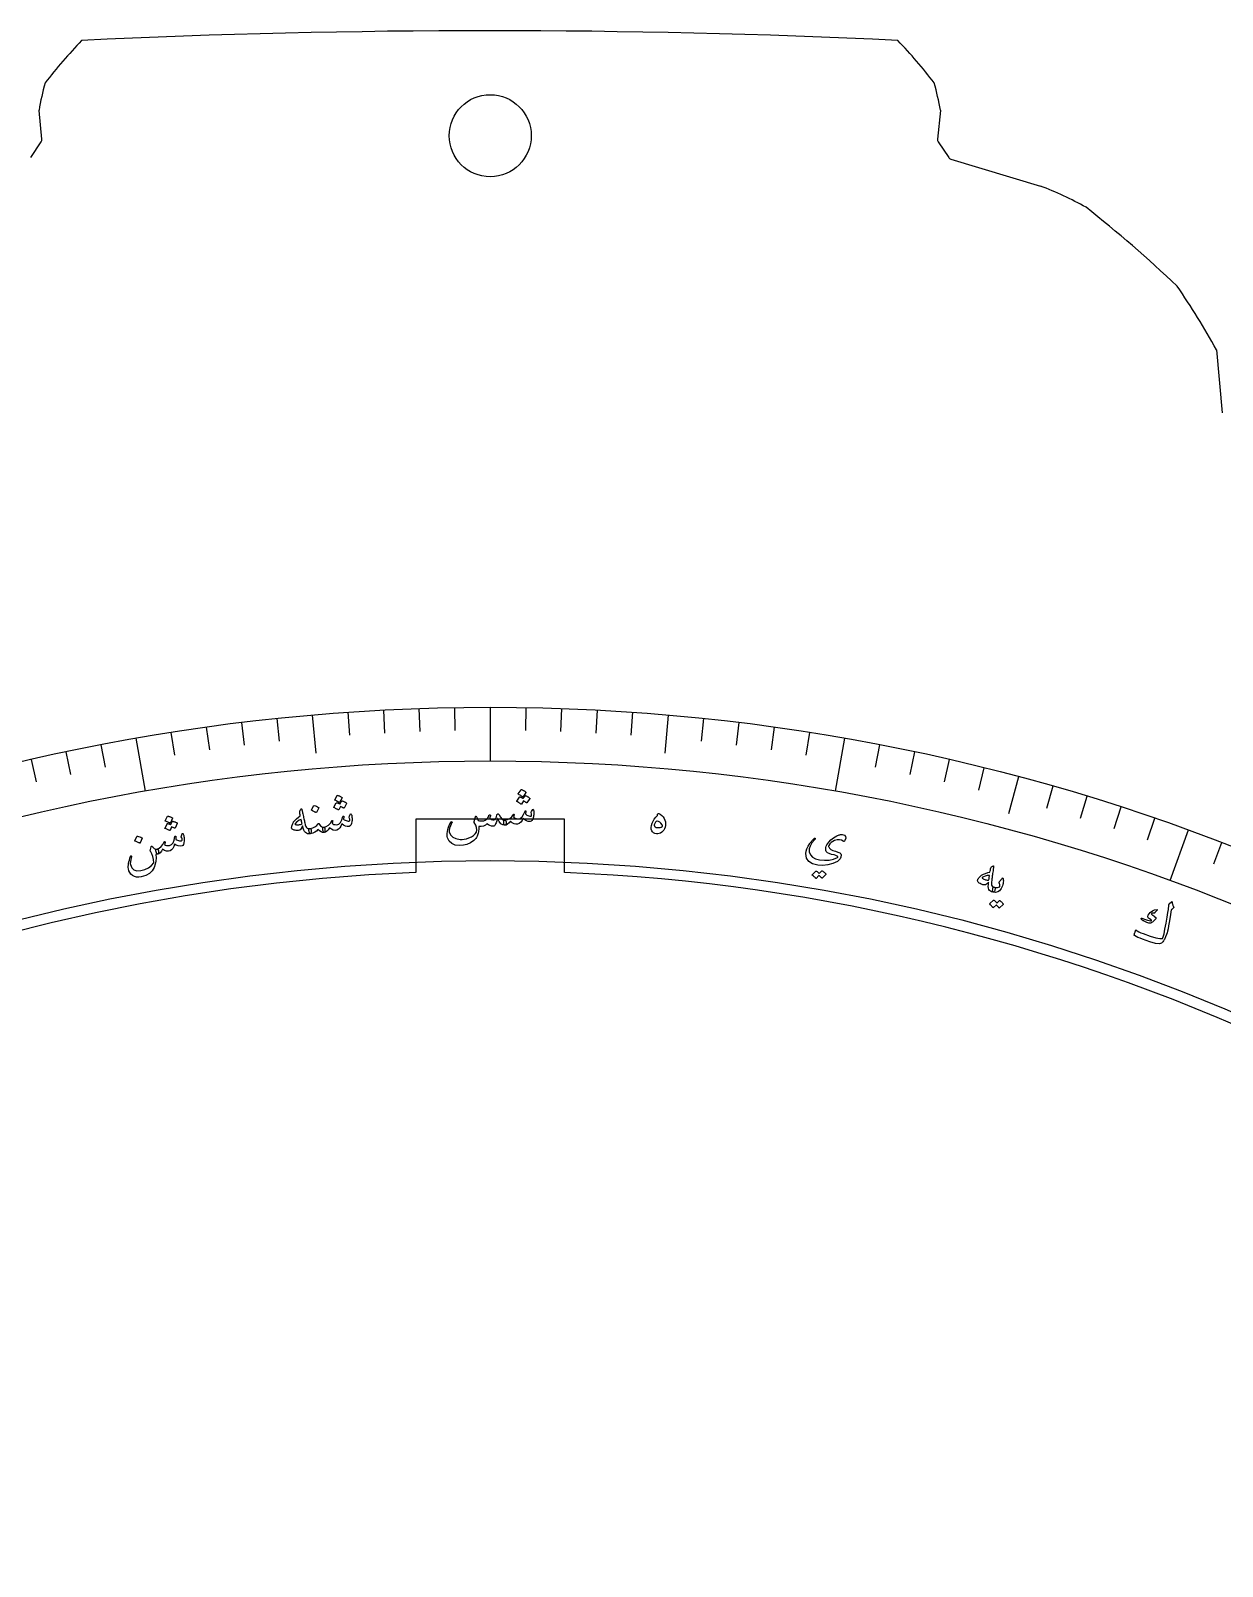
# Model space of a CAD drawing. Header units: millimetres. Extents: x -77 to 77, y -78 to 103.
# Drawn here: x -17.4 to 27.7, y 44.6 to 102.7 of the extents above; entities that cross this region are included whole.
import ezdxf

# ---------------------------------------------------------------- set-up
doc = ezdxf.new("R2010")
doc.units = ezdxf.units.MM
for name, color, linetype in [('CUT_INNER', 6, 'Continuous'), ('CUT_OUTER', 1, 'Continuous'), ('ENGRAVE', 7, 'Continuous'), ('ENGRAVE_FINE', 8, 'Continuous'), ('TEXT', 5, 'Continuous')]:
    doc.layers.add(name, color=color, linetype=linetype)

msp = doc.modelspace()

# ---------------------------------------------------------------- linework, layer by layer
at = {"layer": 'CUT_INNER'}
for points in [[(2.8125, 72.8725), (-2.8125, 72.8725), (-2.8125, 70.8564)], [(2.8125, 70.8564), (2.8125, 72.8725)]]:
    msp.add_lwpolyline(points, dxfattribs=at)
msp.add_circle((0, 98.7132), 1.55, dxfattribs=at)
for centre, radius, start, end in [((0.0001, -0.0002), 70.9124, 92.273101, 354.023615), ((0.0005, 0.0002), 70.912, 354.023254, 87.727388)]:
    msp.add_arc(centre, radius, start, end, dxfattribs=at)
at = {"layer": 'CUT_OUTER'}
for points in [[(-16.9352, 98.5831), (-17.0442, 99.6719), (-17.0444, 99.6758)], [(17.0072, 99.6758), (17.007, 99.6719), (16.898, 98.5831)], [(-17.3587, 97.8864), (-16.9597, 98.4849)], [(16.9225, 98.4849), (17.3215, 97.8864)], [(17.4032, 97.8259), (20.7857, 96.8115)], [(27.4403, 90.6184), (27.4407, 90.615), (27.6574, 88.2322)]]:
    msp.add_lwpolyline(points, dxfattribs=at)
for centre, radius, start, end in [((0.2126, 87.5062), 21.546, 136.589644, 142.212838), ((-0.0186, -219.3392), 322.0216, 87.255188, 92.744812), ((-0.6205, 87.1885), 22.0336, 37.849427, 43.348092), ((-7.2441, 98.0399), 9.9359, 164.422686, 170.523129), ((6.4088, 97.8626), 10.7523, 9.708671, 15.345513), ((-17.0845, 98.5681), 0.15, 326.309932, 5.714429), ((17.0473, 98.5681), 0.15, 174.285571, 213.690068), ((17.4463, 97.9696), 0.15, 213.690068, 253.305494), ((16.1315, 84.583), 13.0842, 60.821236, 69.163181), ((-8.2484, 57.0391), 49.6448, 46.45995, 51.714414), ((2.8642, 77.0724), 28.062, 28.862902, 34.647101)]:
    msp.add_arc(centre, radius, start, end, dxfattribs=at)
at = {"layer": 'ENGRAVE'}
for points in [[(-6.7201, 76.8113), (-6.5938, 75.3676)], [(0, 77.1047), (0, 75.0758)], [(6.7201, 76.8113), (6.5938, 75.3676)], [(-13.3891, 75.9334), (-13.0368, 73.9352)], [(13.3891, 75.9334), (13.0368, 73.9352)], [(19.9562, 74.4775), (19.5811, 73.0776)], [(26.3714, 72.4548), (25.6774, 70.5482)]]:
    msp.add_lwpolyline(points, dxfattribs=at)
for radius in [77.1047, 75.0758, 71.3077]:
    msp.add_circle((0, 0), radius, dxfattribs=at)
at = {"layer": 'ENGRAVE_FINE'}
for points in [[(-8.0596, 76.6824), (-7.9687, 75.8176)], [(-5.3786, 76.9169), (-5.3179, 76.0495)], [(-4.0354, 76.9991), (-3.9898, 76.1307)], [(-2.6909, 77.0578), (-2.6606, 76.1888)], [(-1.3457, 77.093), (-1.3305, 76.2236)], [(1.3457, 77.093), (1.3305, 76.2236)], [(2.6909, 77.0578), (2.6606, 76.1888)], [(4.0354, 76.9991), (3.9898, 76.1307)], [(5.3786, 76.9169), (5.3179, 76.0495)], [(8.0596, 76.6824), (7.9687, 75.8176)], [(-12.0618, 76.1555), (-11.9258, 75.2966)], [(-10.7309, 76.3544), (-10.6099, 75.4933)], [(-9.3967, 76.53), (-9.2907, 75.667)], [(9.3967, 76.53), (9.2907, 75.667)], [(10.7309, 76.3544), (10.6099, 75.4933)], [(12.0618, 76.1555), (11.9258, 75.2966)], [(-14.7123, 75.6881), (-14.5464, 74.8345)], [(14.7123, 75.6881), (14.5464, 74.8345)], [(-17.3448, 75.1286), (-17.1492, 74.2813)], [(-16.031, 75.4198), (-15.8502, 74.5693)], [(16.031, 75.4198), (15.8502, 74.5693)], [(17.3448, 75.1286), (17.1492, 74.2813)], [(18.6533, 74.8144), (18.443, 73.9707)], [(21.2529, 74.1178), (21.0133, 73.282)], [(22.5432, 73.7356), (22.289, 72.9041)], [(23.8267, 73.331), (23.558, 72.504)], [(25.1029, 72.904), (24.8198, 72.0818)], [(27.6319, 71.9835), (27.3203, 71.1717)]]:
    msp.add_lwpolyline(points, dxfattribs=at)
at = {"layer": 'TEXT'}
for points in [[(-5.7807, 73.7701), (-5.7782, 73.773), (-5.7745, 73.7749), (-5.7696, 73.7758), (-5.7635, 73.7758), (-5.7414, 73.7695), (-5.7198, 73.7623), (-5.6989, 73.7543), (-5.6786, 73.7454), (-5.6588, 73.7355), (-5.6393, 73.7245), (-5.6202, 73.7124), (-5.6014, 73.6991), (-5.5966, 73.6942), (-5.594, 73.6894), (-5.5937, 73.6846), (-5.5955, 73.68), (-5.6877, 73.5077), (-5.6913, 73.5045), (-5.6962, 73.5038), (-5.7024, 73.5058), (-5.7099, 73.5104), (-5.7164, 73.5142), (-5.7265, 73.5199), (-5.7404, 73.5275), (-5.7581, 73.537), (-5.7797, 73.5484), (-5.8056, 73.5616), (-5.8357, 73.5766), (-5.8701, 73.5934), (-5.8748, 73.5963), (-5.8772, 73.5994), (-5.8775, 73.6026), (-5.8755, 73.606)], [(1.3188, 73.759), (1.3216, 73.7617), (1.3254, 73.7632), (1.3304, 73.7637), (1.3364, 73.763), (1.3578, 73.7546), (1.3785, 73.7454), (1.3985, 73.7355), (1.4177, 73.7247), (1.4365, 73.7129), (1.4547, 73.7001), (1.4726, 73.6862), (1.49, 73.6712), (1.4933, 73.6667), (1.4947, 73.6619), (1.4942, 73.6569), (1.4918, 73.6516), (1.3838, 73.489), (1.3809, 73.4869), (1.3766, 73.487), (1.3711, 73.4892), (1.3642, 73.4937), (1.3597, 73.4968), (1.3526, 73.5015), (1.343, 73.5079), (1.3308, 73.516), (1.3161, 73.5256), (1.2987, 73.5366), (1.2788, 73.549), (1.2563, 73.5628), (1.178, 73.4427), (1.1741, 73.4398), (1.1692, 73.4396), (1.1633, 73.4421), (1.1563, 73.4474), (1.1502, 73.4518), (1.1406, 73.4585), (1.1275, 73.4674), (1.111, 73.4785), (1.0906, 73.4918), (1.0661, 73.5073), (1.0376, 73.525), (1.005, 73.545), (1.0016, 73.5483), (1.0002, 73.5516), (1.0006, 73.5548), (1.003, 73.558), (1.1123, 73.7126), (1.1151, 73.7152), (1.1189, 73.7168), (1.1239, 73.7173), (1.1299, 73.7166), (1.145, 73.7108), (1.16, 73.7045), (1.1749, 73.6978), (1.1896, 73.6907), (1.2041, 73.6831), (1.2181, 73.6748), (1.2316, 73.6659), (1.2448, 73.6562)], [(1.1713, 73.9869), (1.1741, 73.9896), (1.178, 73.9912), (1.1829, 73.9916), (1.189, 73.991), (1.2105, 73.9827), (1.2312, 73.9735), (1.2513, 73.9635), (1.2707, 73.9528), (1.2895, 73.9411), (1.3078, 73.9283), (1.3258, 73.9144), (1.3432, 73.8995), (1.3475, 73.8941), (1.3496, 73.8891), (1.3495, 73.8843), (1.3473, 73.8799), (1.2393, 73.717), (1.2354, 73.7141), (1.2305, 73.7139), (1.2245, 73.7165), (1.2175, 73.7217), (1.2114, 73.7262), (1.2018, 73.7328), (1.1887, 73.7417), (1.172, 73.7528), (1.1516, 73.7661), (1.127, 73.7817), (1.0984, 73.7995), (1.0657, 73.8195), (1.0614, 73.8228), (1.0592, 73.8261), (1.0593, 73.8293), (1.0615, 73.8325)], [(-7.1525, 73.2468), (-7.141, 73.2616), (-7.1311, 73.2642), (-7.1228, 73.2546), (-7.116, 73.233), (-7.1132, 73.2198), (-7.1091, 73.2015), (-7.1037, 73.1782), (-7.097, 73.1499), (-7.0891, 73.1162), (-7.0801, 73.0769), (-7.07, 73.0321), (-7.0588, 72.9816), (-7.0478, 72.9319), (-7.038, 72.8875), (-7.0293, 72.8482), (-7.0219, 72.8142), (-7.0157, 72.7854), (-7.0106, 72.7622), (-7.0068, 72.7444), (-7.0042, 72.732), (-6.9856, 72.6545), (-6.9638, 72.5949), (-6.9389, 72.5534), (-6.9109, 72.5298), (-6.8919, 72.5214), (-6.8695, 72.5168), (-6.8436, 72.5162), (-6.8143, 72.5193), (-6.7967, 72.5181), (-6.7826, 72.5109), (-6.772, 72.4976), (-6.7649, 72.4782), (-6.7608, 72.4545), (-6.7594, 72.4303), (-6.7606, 72.4056), (-6.7644, 72.3803), (-6.7704, 72.3585), (-6.7776, 72.3421), (-6.7862, 72.3309), (-6.7961, 72.3251), (-6.8523, 72.3203), (-6.9017, 72.326), (-6.9443, 72.342), (-6.98, 72.3686), (-7.0119, 72.4094), (-7.0403, 72.4645), (-7.0652, 72.5338), (-7.0867, 72.6173), (-7.112, 72.5627), (-7.139, 72.5191), (-7.1675, 72.4865), (-7.1977, 72.4648), (-7.223, 72.4557), (-7.2532, 72.4501), (-7.2884, 72.448), (-7.3286, 72.4495), (-7.3714, 72.4547), (-7.4076, 72.4622), (-7.4372, 72.472), (-7.4603, 72.484), (-7.4796, 72.4999), (-7.4931, 72.5172), (-7.5007, 72.5358), (-7.5026, 72.5559), (-7.5002, 72.5815), (-7.4946, 72.6102), (-7.4857, 72.6418), (-7.4736, 72.6766), (-7.4598, 72.7117), (-7.4474, 72.7397), (-7.4365, 72.7609), (-7.427, 72.7751), (-7.3725, 72.8345), (-7.3121, 72.8913), (-7.246, 72.9452), (-7.174, 72.9965), (-7.1809, 73.0376), (-7.1864, 73.0731), (-7.1906, 73.103), (-7.1934, 73.1274), (-7.1942, 73.148), (-7.1923, 73.1667), (-7.1878, 73.1835), (-7.1806, 73.1983)], [(-6.6632, 73.3887), (-6.6607, 73.3917), (-6.6571, 73.3936), (-6.6522, 73.3946), (-6.6462, 73.3946), (-6.6023, 73.3814), (-6.5606, 73.3642), (-6.521, 73.343), (-6.4835, 73.3178), (-6.4798, 73.3138), (-6.4779, 73.3096), (-6.4779, 73.3052), (-6.4798, 73.3007), (-6.5673, 73.1275), (-6.5708, 73.1233), (-6.5756, 73.1219), (-6.5817, 73.1234), (-6.5892, 73.1277), (-6.5957, 73.1315), (-6.6059, 73.1371), (-6.6199, 73.1446), (-6.6375, 73.1538), (-6.6592, 73.1649), (-6.6851, 73.1778), (-6.7153, 73.1924), (-6.7498, 73.2089), (-6.7545, 73.2117), (-6.757, 73.2147), (-6.7573, 73.218), (-6.7554, 73.2214)], [(-5.6125, 73.557), (-5.61, 73.5599), (-5.6063, 73.5618), (-5.6014, 73.5627), (-5.5954, 73.5626), (-5.5733, 73.5563), (-5.5518, 73.5491), (-5.531, 73.541), (-5.5108, 73.5321), (-5.491, 73.5221), (-5.4716, 73.5111), (-5.4526, 73.4989), (-5.4338, 73.4856), (-5.4301, 73.4814), (-5.4283, 73.4768), (-5.4283, 73.4718), (-5.4302, 73.4663), (-5.5225, 73.2943), (-5.5252, 73.2919), (-5.5294, 73.2916), (-5.5351, 73.2933), (-5.5424, 73.2971), (-5.5472, 73.2997), (-5.5546, 73.3038), (-5.5648, 73.3093), (-5.5777, 73.3162), (-5.5933, 73.3244), (-5.6116, 73.3337), (-5.6326, 73.3442), (-5.6563, 73.3558), (-5.723, 73.2289), (-5.7266, 73.2256), (-5.7314, 73.225), (-5.7376, 73.2269), (-5.7451, 73.2315), (-5.7515, 73.2353), (-5.7617, 73.2411), (-5.7755, 73.2487), (-5.7931, 73.2582), (-5.8146, 73.2695), (-5.8404, 73.2827), (-5.8705, 73.2977), (-5.9048, 73.3145), (-5.9085, 73.3174), (-5.9102, 73.3206), (-5.9101, 73.3238), (-5.908, 73.3273), (-5.8137, 73.4913), (-5.8112, 73.4943), (-5.8075, 73.4962), (-5.8027, 73.4971), (-5.7966, 73.497), (-5.781, 73.4926), (-5.7655, 73.4878), (-5.75, 73.4826), (-5.7347, 73.4769), (-5.7196, 73.4707), (-5.7049, 73.4637), (-5.6905, 73.4561), (-5.6765, 73.4477)], [(1.6096, 73.2437), (1.6144, 73.2469), (1.62, 73.2457), (1.6263, 73.2401), (1.6332, 73.2302), (1.6406, 73.2135), (1.6459, 73.1898), (1.6492, 73.1591), (1.6503, 73.1214), (1.6501, 73.0786), (1.6468, 73.037), (1.6406, 72.9964), (1.6315, 72.9571), (1.6057, 72.8807), (1.5777, 72.826), (1.5476, 72.7931), (1.5152, 72.7818), (1.4393, 72.7878), (1.3693, 72.8091), (1.3053, 72.8456), (1.2471, 72.8975), (1.2052, 72.8181), (1.1562, 72.7564), (1.0999, 72.7125), (1.0364, 72.6862), (0.9701, 72.6811), (0.9034, 72.6988), (0.836, 72.7391), (0.768, 72.8022), (0.7117, 72.7317), (0.6567, 72.6814), (0.6031, 72.6514), (0.5507, 72.6416), (0.5403, 72.6476), (0.5304, 72.6656), (0.5212, 72.6955), (0.5126, 72.7373), (0.5097, 72.7785), (0.5153, 72.8088), (0.5295, 72.8282), (0.5522, 72.8367), (0.6521, 72.8585), (0.7398, 72.9017), (0.8155, 72.9663), (0.879, 73.0524), (0.8825, 73.0571), (0.8862, 73.0604), (0.8901, 73.0624), (0.8943, 73.0631), (0.8995, 73.0624), (0.9041, 73.0608), (0.9081, 73.058), (0.9116, 73.0542), (0.9135, 73.0425), (0.9085, 73.0228), (0.8966, 72.995), (0.8779, 72.9592), (0.9015, 72.9311), (0.9384, 72.9102), (0.9887, 72.8964), (1.0523, 72.8897), (1.1319, 72.9052), (1.2022, 72.9584), (1.2631, 73.0493), (1.3149, 73.1781), (1.3175, 73.1847), (1.3206, 73.1894), (1.3241, 73.1922), (1.3282, 73.193), (1.3343, 73.1924), (1.3396, 73.1907), (1.344, 73.1879), (1.3476, 73.184), (1.3502, 73.1785), (1.3518, 73.1731), (1.3522, 73.1677), (1.3516, 73.1622), (1.3282, 73.0716), (1.3531, 73.0487), (1.3832, 73.0283), (1.4185, 73.0106), (1.459, 72.9954), (1.4985, 72.9853), (1.5286, 72.9826), (1.5494, 72.9875), (1.5609, 72.9998), (1.565, 73.019), (1.5635, 73.0464), (1.5566, 73.082), (1.5441, 73.1259), (1.5466, 73.1382), (1.5584, 73.1619), (1.5794, 73.1971), (1.6096, 73.2437)], [(-12.0107, 72.7865), (-12.0085, 72.7896), (-12.0049, 72.7918), (-12.0002, 72.7932), (-11.9941, 72.7936), (-11.9716, 72.7892), (-11.9496, 72.7839), (-11.9281, 72.7777), (-11.9072, 72.7706), (-11.8867, 72.7624), (-11.8664, 72.7531), (-11.8463, 72.7426), (-11.8265, 72.731), (-11.8224, 72.7271), (-11.8202, 72.7227), (-11.8198, 72.7177), (-11.8212, 72.7121), (-11.8981, 72.5326), (-11.9006, 72.53), (-11.9047, 72.5293), (-11.9106, 72.5306), (-11.9182, 72.5337), (-11.9231, 72.5359), (-11.931, 72.5393), (-11.9416, 72.5439), (-11.955, 72.5496), (-11.9713, 72.5564), (-11.9903, 72.5641), (-12.0121, 72.5727), (-12.0368, 72.5823), (-12.0921, 72.45), (-12.0954, 72.4464), (-12.1002, 72.4454), (-12.1065, 72.4468), (-12.1144, 72.4507), (-12.1211, 72.4539), (-12.1317, 72.4588), (-12.1462, 72.4651), (-12.1645, 72.473), (-12.187, 72.4825), (-12.2138, 72.4933), (-12.2451, 72.5056), (-12.2807, 72.5194), (-12.2846, 72.522), (-12.2867, 72.525), (-12.2868, 72.5283), (-12.2851, 72.5318), (-12.2054, 72.7035), (-12.2032, 72.7067), (-12.1997, 72.7089), (-12.1949, 72.7103), (-12.1889, 72.7107), (-12.1729, 72.7077), (-12.157, 72.7042), (-12.1412, 72.7004), (-12.1254, 72.696), (-12.1099, 72.6912), (-12.0946, 72.6855), (-12.0796, 72.6792), (-12.0649, 72.6721)], [(-12.1969, 72.9841), (-12.1946, 72.9872), (-12.1911, 72.9894), (-12.1863, 72.9908), (-12.1803, 72.9913), (-12.1576, 72.9869), (-12.1355, 72.9817), (-12.114, 72.9755), (-12.093, 72.9684), (-12.0724, 72.9603), (-12.052, 72.951), (-12.0319, 72.9406), (-12.012, 72.9291), (-12.0068, 72.9246), (-12.0038, 72.92), (-12.0031, 72.9153), (-12.0045, 72.9105), (-12.0814, 72.7309), (-12.0846, 72.7273), (-12.0895, 72.7262), (-12.0958, 72.7276), (-12.1036, 72.7315), (-12.1104, 72.7348), (-12.1211, 72.7396), (-12.1356, 72.746), (-12.154, 72.7539), (-12.1765, 72.7633), (-12.2034, 72.7742), (-12.2348, 72.7865), (-12.2705, 72.8003), (-12.2754, 72.8028), (-12.2781, 72.8056), (-12.2786, 72.8088), (-12.277, 72.8124)], [(-7.1459, 72.8664), (-7.2216, 72.8318), (-7.2847, 72.7922), (-7.3353, 72.7475), (-7.3734, 72.6977), (-7.3756, 72.6912), (-7.3748, 72.6856), (-7.3712, 72.6808), (-7.3647, 72.6768), (-7.3412, 72.6695), (-7.3161, 72.6646), (-7.2893, 72.6622), (-7.2609, 72.6622), (-7.2308, 72.6647), (-7.199, 72.6697), (-7.1656, 72.6772), (-7.1305, 72.6871), (-7.1251, 72.6894), (-7.1196, 72.6931), (-7.114, 72.6981), (-7.1082, 72.7045), (-7.1112, 72.7221), (-7.1147, 72.7404), (-7.1187, 72.7594), (-7.1232, 72.7793), (-7.1281, 72.7999), (-7.1336, 72.8213), (-7.1395, 72.8434), (-7.1459, 72.8664)], [(-6.2891, 72.5668), (-6.2715, 72.5627), (-6.2585, 72.558), (-6.2501, 72.5526), (-6.2461, 72.5465), (-6.2437, 72.537), (-6.2421, 72.5251), (-6.2415, 72.511), (-6.2417, 72.4947), (-6.2454, 72.442), (-6.2517, 72.4041), (-6.2607, 72.3809), (-6.2723, 72.3724), (-6.331, 72.3756), (-6.3911, 72.3952), (-6.4528, 72.4312), (-6.516, 72.4836), (-6.5666, 72.4259), (-6.6301, 72.3802), (-6.7066, 72.3466), (-6.7961, 72.3251), (-6.8061, 72.3262), (-6.8145, 72.3315), (-6.8215, 72.3411), (-6.827, 72.3548), (-6.8528, 72.4438), (-6.8556, 72.4538), (-6.8558, 72.4648), (-6.8535, 72.4768), (-6.8485, 72.49), (-6.8423, 72.5004), (-6.8345, 72.5087), (-6.8252, 72.515), (-6.8143, 72.5193), (-6.7072, 72.5456), (-6.6205, 72.583), (-6.5543, 72.6314), (-6.5085, 72.691), (-6.5033, 72.6991), (-6.4968, 72.7051), (-6.489, 72.7091), (-6.4799, 72.711), (-6.4713, 72.7105), (-6.4649, 72.7074), (-6.4607, 72.7017), (-6.4587, 72.6933), (-6.4578, 72.6852), (-6.4563, 72.6783), (-6.4544, 72.6725), (-6.4521, 72.6678), (-6.412, 72.6274), (-6.3715, 72.5971), (-6.3305, 72.5769), (-6.2891, 72.5668)], [(-5.2746, 73.0713), (-5.2701, 73.0749), (-5.2644, 73.0742), (-5.2577, 73.0693), (-5.2498, 73.0601), (-5.2409, 73.0441), (-5.2334, 73.021), (-5.2273, 72.9908), (-5.2226, 72.9534), (-5.2188, 72.9107), (-5.2181, 72.8689), (-5.2205, 72.828), (-5.2259, 72.788), (-5.2444, 72.7095), (-5.2671, 72.6524), (-5.294, 72.6168), (-5.3252, 72.6026), (-5.4014, 72.6014), (-5.473, 72.616), (-5.5402, 72.6464), (-5.603, 72.6925), (-5.6372, 72.6096), (-5.6803, 72.5436), (-5.7322, 72.4945), (-5.7929, 72.4624), (-5.8584, 72.4511), (-5.9266, 72.4624), (-5.9974, 72.4963), (-6.071, 72.5527), (-6.1205, 72.4772), (-6.1705, 72.4219), (-6.2211, 72.387), (-6.2723, 72.3724), (-6.2832, 72.3774), (-6.2947, 72.3944), (-6.3067, 72.4233), (-6.3192, 72.4641), (-6.326, 72.5048), (-6.3233, 72.5355), (-6.311, 72.5562), (-6.2891, 72.5668), (-6.1917, 72.5978), (-6.1084, 72.6491), (-6.0392, 72.7205), (-5.984, 72.8122), (-5.981, 72.8172), (-5.9776, 72.8209), (-5.9739, 72.8232), (-5.9697, 72.8243), (-5.9646, 72.8241), (-5.9598, 72.8229), (-5.9556, 72.8205), (-5.9518, 72.817), (-5.9488, 72.8056), (-5.9519, 72.7855), (-5.9611, 72.7567), (-5.9764, 72.7193), (-5.9502, 72.6936), (-5.9115, 72.6762), (-5.8602, 72.6672), (-5.7962, 72.6665), (-5.7184, 72.6894), (-5.6535, 72.7489), (-5.6013, 72.8452), (-5.5618, 72.9783), (-5.5599, 72.9851), (-5.5573, 72.99), (-5.554, 72.9931), (-5.55, 72.9944), (-5.5438, 72.9943), (-5.5384, 72.9931), (-5.5338, 72.9907), (-5.5298, 72.9872), (-5.5267, 72.982), (-5.5247, 72.9767), (-5.5237, 72.9714), (-5.5239, 72.9659), (-5.5386, 72.8735), (-5.5116, 72.853), (-5.4798, 72.8356), (-5.443, 72.8212), (-5.4013, 72.8099), (-5.361, 72.8035), (-5.3307, 72.8037), (-5.3105, 72.8105), (-5.3002, 72.8239), (-5.2979, 72.8433), (-5.3019, 72.8705), (-5.3122, 72.9053), (-5.3288, 72.9478), (-5.3274, 72.9603), (-5.3179, 72.985), (-5.3003, 73.022), (-5.2746, 73.0713)], [(0.2547, 73.0399), (0.2589, 73.0509), (0.265, 73.0599), (0.273, 73.0671), (0.283, 73.0723), (0.2958, 73.0743), (0.3084, 73.0695), (0.3207, 73.0579), (0.3327, 73.0396), (0.3858, 72.9503), (0.4401, 72.8868), (0.4956, 72.8489), (0.5522, 72.8367), (0.5794, 72.8297), (0.5963, 72.8071), (0.6027, 72.7688), (0.5988, 72.7149), (0.5915, 72.6827), (0.5811, 72.6598), (0.5675, 72.6461), (0.5507, 72.6416), (0.4747, 72.6575), (0.4061, 72.7038), (0.3449, 72.7806), (0.2909, 72.888), (0.2865, 72.8977), (0.2818, 72.9005), (0.2767, 72.8966), (0.2714, 72.8859), (0.2459, 72.8061), (0.2239, 72.742), (0.2056, 72.6935), (0.1908, 72.6608), (0.1761, 72.6371), (0.1578, 72.6202), (0.1361, 72.6101), (0.111, 72.6068), (0.0496, 72.6121), (-0.0097, 72.6301), (-0.0668, 72.6609), (-0.1219, 72.7043), (-0.1838, 72.6497), (-0.2553, 72.614), (-0.3366, 72.5971), (-0.4276, 72.5991), (-0.4302, 72.5422), (-0.4345, 72.4885), (-0.4404, 72.4381), (-0.4479, 72.3909), (-0.457, 72.3468), (-0.4677, 72.3057), (-0.4801, 72.2675), (-0.494, 72.2323), (-0.5168, 72.1855), (-0.5448, 72.1426), (-0.5782, 72.1037), (-0.617, 72.0688), (-0.7447, 71.9836), (-0.8772, 71.9231), (-1.0146, 71.8871), (-1.1571, 71.8758), (-1.321, 71.8961), (-1.452, 71.9522), (-1.5504, 72.0444), (-1.6161, 72.1726), (-1.6265, 72.218), (-1.6301, 72.2726), (-1.627, 72.3362), (-1.6171, 72.4089), (-1.599, 72.4891), (-1.5712, 72.5752), (-1.5338, 72.6672), (-1.4868, 72.7651), (-1.4825, 72.7718), (-1.4778, 72.7766), (-1.4729, 72.7796), (-1.4676, 72.7806), (-1.4606, 72.7801), (-1.4546, 72.7782), (-1.4497, 72.7749), (-1.4458, 72.7702), (-1.4433, 72.7647), (-1.4424, 72.7589), (-1.4431, 72.7528), (-1.4454, 72.7464), (-1.5, 72.6289), (-1.5353, 72.5305), (-1.5512, 72.4511), (-1.5479, 72.3909), (-1.4986, 72.2795), (-1.4141, 72.1953), (-1.2944, 72.1382), (-1.1395, 72.108), (-1.0631, 72.1062), (-0.9817, 72.1157), (-0.8954, 72.1366), (-0.8041, 72.1689), (-0.7127, 72.2116), (-0.6347, 72.2616), (-0.57, 72.319), (-0.5187, 72.3839), (-0.5066, 72.4699), (-0.5162, 72.5584), (-0.5477, 72.6495), (-0.6012, 72.7431), (-0.6065, 72.7537), (-0.6094, 72.7641), (-0.6099, 72.7743), (-0.608, 72.7842), (-0.5597, 72.9645), (-0.5528, 72.9808), (-0.5447, 72.9885), (-0.5355, 72.9874), (-0.5251, 72.9778), (-0.5111, 72.9516), (-0.4977, 72.9227), (-0.4848, 72.8911), (-0.4724, 72.8567), (-0.4498, 72.8275), (-0.404, 72.8111), (-0.3351, 72.8075), (-0.2431, 72.8167), (-0.1933, 72.8311), (-0.1497, 72.8565), (-0.1123, 72.893), (-0.0812, 72.9406), (-0.077, 72.9473), (-0.0731, 72.9544), (-0.0694, 72.9619), (-0.066, 72.9699), (-0.0628, 72.9781), (-0.0596, 72.9864), (-0.0563, 72.9949), (-0.0531, 73.0035), (-0.0464, 73.0197), (-0.0395, 73.0317), (-0.0324, 73.0393), (-0.0249, 73.0425), (-0.0184, 73.0426), (-0.0119, 73.0409), (-0.0054, 73.0372), (0.0011, 73.0317), (0.0065, 73.0259), (0.0098, 73.0192), (0.0108, 73.0118), (0.0097, 73.0035), (-0.0119, 72.9406), (-0.0146, 72.9215), (-0.0119, 72.9054), (-0.0038, 72.8923), (0.0097, 72.8821), (0.0523, 72.8627), (0.0957, 72.8523), (0.1398, 72.8507), (0.1848, 72.858), (0.1997, 72.8718), (0.2163, 72.9067), (0.2346, 72.9628), (0.2547, 73.0399)], [(6.3354, 73.0762), (6.3547, 73.0831), (6.3759, 73.083), (6.3989, 73.076), (6.4238, 73.0619), (6.4843, 73.0133), (6.5342, 72.9597), (6.5735, 72.9009), (6.6022, 72.8371), (6.6201, 72.7717), (6.6268, 72.7059), (6.6223, 72.6398), (6.6066, 72.5734), (6.5836, 72.5136), (6.5546, 72.4611), (6.5195, 72.416), (6.4784, 72.3782), (6.4332, 72.3489), (6.3858, 72.3293), (6.3364, 72.3194), (6.2849, 72.3191), (6.2186, 72.3297), (6.1657, 72.3533), (6.1264, 72.3898), (6.1005, 72.4393), (6.0874, 72.4979), (6.0866, 72.5639), (6.0981, 72.6373), (6.1218, 72.7181), (6.1564, 72.8011), (6.2002, 72.879), (6.2531, 72.9517), (6.3152, 73.0192), (6.3174, 73.0224), (6.3193, 73.0281), (6.3208, 73.0363), (6.322, 73.0469), (6.3237, 73.0584), (6.3265, 73.0672), (6.3304, 73.0731), (6.3354, 73.0762)], [(6.4999, 72.5939), (6.5099, 72.6044), (6.5124, 72.6189), (6.5074, 72.6373), (6.4949, 72.6596), (6.4497, 72.7186), (6.4044, 72.7612), (6.359, 72.7875), (6.3134, 72.7974), (6.2912, 72.7954), (6.27, 72.7854), (6.2497, 72.7675), (6.2303, 72.7415), (6.2142, 72.7131), (6.2034, 72.6878), (6.1982, 72.6655), (6.1983, 72.6464), (6.2104, 72.6101), (6.2341, 72.5829), (6.2694, 72.5648), (6.3163, 72.5557), (6.369, 72.5545), (6.4171, 72.5604), (6.4607, 72.5736), (6.4999, 72.5939)], [(-13.345, 72.2253), (-13.3428, 72.2285), (-13.3393, 72.2308), (-13.3346, 72.2322), (-13.3286, 72.2328), (-13.2838, 72.2236), (-13.2408, 72.2103), (-13.1996, 72.1928), (-13.1601, 72.1711), (-13.1559, 72.1675), (-13.1537, 72.1635), (-13.1533, 72.1591), (-13.1548, 72.1544), (-13.2256, 71.974), (-13.2287, 71.9695), (-13.2333, 71.9676), (-13.2395, 71.9686), (-13.2474, 71.9722), (-13.2542, 71.9754), (-13.2648, 71.98), (-13.2794, 71.9862), (-13.2978, 71.9938), (-13.3203, 72.0028), (-13.3472, 72.0133), (-13.3786, 72.0251), (-13.4143, 72.0383), (-13.4192, 72.0407), (-13.4219, 72.0435), (-13.4225, 72.0467), (-13.421, 72.0503)], [(-11.6317, 72.3322), (-11.6275, 72.3361), (-11.6218, 72.3359), (-11.6147, 72.3316), (-11.606, 72.3231), (-11.5958, 72.308), (-11.5863, 72.2857), (-11.5775, 72.2561), (-11.5696, 72.2192), (-11.5621, 72.177), (-11.5578, 72.1355), (-11.5566, 72.0945), (-11.5585, 72.0541), (-11.57, 71.9744), (-11.5877, 71.9155), (-11.6114, 71.8777), (-11.6412, 71.8608), (-11.717, 71.853), (-11.7896, 71.8613), (-11.8592, 71.8857), (-11.9258, 71.9262), (-11.9526, 71.8405), (-11.9898, 71.771), (-12.0372, 71.7176), (-12.0949, 71.6803), (-12.1592, 71.6634), (-12.228, 71.6687), (-12.3016, 71.6963), (-12.3798, 71.746), (-12.4225, 71.6665), (-12.4675, 71.6071), (-12.5148, 71.5679), (-12.5646, 71.5489), (-12.5759, 71.5529), (-12.5889, 71.5688), (-12.6033, 71.5965), (-12.6193, 71.6361), (-12.6297, 71.6761), (-12.6296, 71.7069), (-12.6191, 71.7285), (-12.5983, 71.741), (-12.504, 71.7805), (-12.4255, 71.8388), (-12.3627, 71.916), (-12.3158, 72.0121), (-12.3132, 72.0174), (-12.3102, 72.0213), (-12.3067, 72.024), (-12.3026, 72.0254), (-12.2975, 72.0257), (-12.2926, 72.0249), (-12.2882, 72.0229), (-12.2841, 72.0197), (-12.2801, 72.0086), (-12.2815, 71.9883), (-12.2881, 71.9589), (-12.3001, 71.9203), (-12.2718, 71.8969), (-12.2317, 71.883), (-12.1797, 71.8785), (-12.116, 71.8834), (-12.0405, 71.9129), (-11.981, 71.978), (-11.9374, 72.0784), (-11.9097, 72.2144), (-11.9084, 72.2214), (-11.9062, 72.2265), (-11.9032, 72.2299), (-11.8993, 72.2315), (-11.8932, 72.232), (-11.8877, 72.2312), (-11.8829, 72.2293), (-11.8786, 72.2261), (-11.8751, 72.2212), (-11.8726, 72.2161), (-11.8712, 72.2109), (-11.8708, 72.2054), (-11.8774, 72.1121), (-11.8488, 72.094), (-11.8155, 72.0794), (-11.7776, 72.0683), (-11.7351, 72.0607), (-11.6944, 72.0579), (-11.6643, 72.0607), (-11.6447, 72.0692), (-11.6356, 72.0834), (-11.635, 72.103), (-11.6414, 72.1297), (-11.6547, 72.1635), (-11.6749, 72.2044), (-11.6746, 72.217), (-11.6673, 72.2424), (-11.653, 72.2808), (-11.6317, 72.3322)], [(13.3411, 72.0431), (13.2762, 72.0789), (13.1991, 72.094), (13.1099, 72.0884), (13.0087, 72.062), (12.9421, 72.0313), (12.884, 71.9908), (12.8344, 71.9405), (12.7932, 71.8804), (12.788, 71.8679), (12.7853, 71.8543), (12.7852, 71.8397), (12.7876, 71.8242), (12.8133, 71.7725), (12.8639, 71.728), (12.9392, 71.6905), (13.0394, 71.6599), (13.1384, 71.6307), (13.2081, 71.5976), (13.2485, 71.5608), (13.2597, 71.5203), (13.2472, 71.4421), (13.2192, 71.3757), (13.1755, 71.3209), (13.1163, 71.2779), (12.9392, 71.1983), (12.7572, 71.1487), (12.5704, 71.129), (12.3784, 71.1391), (12.1755, 71.189), (12.0324, 71.2776), (11.9488, 71.4054), (11.925, 71.5725), (11.9365, 71.6601), (11.9648, 71.7527), (12.0098, 71.8501), (12.0716, 71.9524), (12.0919, 71.9803), (12.1124, 72.0071), (12.1331, 72.0327), (12.1541, 72.0572), (12.1754, 72.0806), (12.1973, 72.1032), (12.2198, 72.1248), (12.2427, 72.1455), (12.2546, 72.1537), (12.2644, 72.1561), (12.2721, 72.1529), (12.2777, 72.144), (12.28, 72.1337), (12.2793, 72.1239), (12.2756, 72.1146), (12.269, 72.1059), (12.1571, 71.9792), (12.0836, 71.8602), (12.0482, 71.7492), (12.0508, 71.646), (12.0955, 71.5302), (12.1744, 71.4404), (12.2875, 71.3765), (12.4349, 71.3383), (12.6291, 71.32), (12.8087, 71.3288), (12.9737, 71.365), (13.1243, 71.4285), (13.1338, 71.4344), (13.1382, 71.4413), (13.1376, 71.4492), (13.1319, 71.4579), (13.106, 71.477), (13.0587, 71.4978), (12.99, 71.5202), (12.8999, 71.5442), (12.809, 71.5724), (12.7418, 71.6067), (12.6984, 71.6471), (12.6788, 71.6938), (12.675, 71.7452), (12.6807, 71.7975), (12.6958, 71.8505), (12.7205, 71.9043), (12.7878, 72.0067), (12.8721, 72.097), (12.9735, 72.175), (13.0919, 72.2408), (13.123, 72.2558), (13.1528, 72.2683), (13.1814, 72.2782), (13.2086, 72.2856), (13.2345, 72.2907), (13.2589, 72.2935), (13.2817, 72.2941), (13.303, 72.2926), (13.3834, 72.2699), (13.4269, 72.225), (13.4336, 72.158), (13.4034, 72.069), (13.389, 72.0462), (13.3738, 72.0343), (13.3578, 72.0332), (13.3411, 72.0431)], [(-12.8077, 71.8316), (-12.8028, 71.8446), (-12.7958, 71.8513), (-12.7865, 71.8519), (-12.7751, 71.8462), (-12.7682, 71.8411), (-12.7603, 71.8345), (-12.7514, 71.8265), (-12.7413, 71.817), (-12.7303, 71.8061), (-12.7185, 71.7941), (-12.706, 71.7807), (-12.6927, 71.7662), (-12.6746, 71.7511), (-12.6528, 71.7419), (-12.6273, 71.7385), (-12.5983, 71.741), (-12.5778, 71.7417), (-12.5612, 71.7359), (-12.5484, 71.7237), (-12.5394, 71.7051), (-12.5342, 71.6841), (-12.5321, 71.6607), (-12.5332, 71.6348), (-12.5374, 71.6064), (-12.5429, 71.5824), (-12.5493, 71.5647), (-12.5565, 71.5536), (-12.5646, 71.5489), (-12.6304, 71.5373), (-12.6229, 71.4123), (-12.6319, 71.2894), (-12.6571, 71.1685), (-12.6987, 71.0496), (-12.7721, 70.9258), (-12.8778, 70.8257), (-13.0158, 70.7492), (-13.1861, 70.6962), (-13.2767, 70.6837), (-13.3609, 70.6876), (-13.4389, 70.7082), (-13.5105, 70.7453), (-13.571, 70.7954), (-13.6174, 70.8544), (-13.6499, 70.9225), (-13.6683, 70.9997), (-13.672, 71.0428), (-13.6718, 71.0904), (-13.6677, 71.1424), (-13.6595, 71.1989), (-13.6477, 71.2599), (-13.6325, 71.3252), (-13.6138, 71.3949), (-13.5916, 71.469), (-13.5892, 71.4752), (-13.586, 71.48), (-13.5819, 71.4832), (-13.577, 71.485), (-13.57, 71.4858), (-13.5639, 71.4853), (-13.5586, 71.4835), (-13.5542, 71.4805), (-13.5501, 71.4754), (-13.5482, 71.469), (-13.5485, 71.4613), (-13.5511, 71.4524), (-13.5784, 71.3506), (-13.5948, 71.267), (-13.6004, 71.2018), (-13.5953, 71.155), (-13.545, 71.0359), (-13.4629, 70.959), (-13.3492, 70.9241), (-13.2038, 70.931), (-13.0418, 70.9727), (-12.9055, 71.0349), (-12.7949, 71.1178), (-12.7098, 71.2216), (-12.7209, 71.3472), (-12.744, 71.4593), (-12.7793, 71.558), (-12.8267, 71.6433), (-12.8346, 71.6557), (-12.8401, 71.6656), (-12.8431, 71.6729), (-12.8438, 71.6776)], [(12.5246, 70.9198), (12.5277, 70.922), (12.5317, 70.923), (12.5365, 70.9227), (12.5422, 70.9211), (12.5615, 70.9096), (12.58, 70.8974), (12.5977, 70.8845), (12.6147, 70.8709), (12.6309, 70.8564), (12.6465, 70.841), (12.6615, 70.8245), (12.6759, 70.8071), (12.6784, 70.8021), (12.679, 70.7972), (12.6778, 70.7923), (12.6746, 70.7875), (12.545, 70.6433), (12.5418, 70.6416), (12.5378, 70.6424), (12.5328, 70.6454), (12.5268, 70.6509), (12.523, 70.6557), (12.5164, 70.6624), (12.5073, 70.6711), (12.4955, 70.6818), (12.481, 70.6946), (12.4637, 70.7097), (12.4435, 70.727), (12.4204, 70.7467), (12.3187, 70.6347), (12.3144, 70.6315), (12.3095, 70.6313), (12.3041, 70.6344), (12.2981, 70.6405), (12.293, 70.6458), (12.2848, 70.6538), (12.2735, 70.6645), (12.2593, 70.678), (12.2417, 70.6943), (12.2206, 70.7133), (12.1958, 70.7352), (12.1675, 70.7599), (12.1648, 70.7636), (12.1639, 70.7671), (12.1648, 70.7702), (12.1676, 70.773), (12.2975, 70.9112), (12.3006, 70.9134), (12.3046, 70.9143), (12.3094, 70.9141), (12.3151, 70.9125), (12.3317, 70.9037), (12.3477, 70.8939), (12.3629, 70.8834), (12.3774, 70.872), (12.3913, 70.8599), (12.4045, 70.8472), (12.4171, 70.8339), (12.429, 70.82)], [(18.9877, 71.1036), (19.0036, 71.1134), (19.0138, 71.1124), (19.0183, 71.1005), (19.017, 71.0778), (19.015, 71.0645), (19.0124, 71.046), (19.0093, 71.0223), (19.0057, 70.9934), (19.0013, 70.9591), (18.996, 70.9191), (18.9897, 70.8735), (18.9824, 70.8223), (18.9753, 70.772), (18.9689, 70.7269), (18.9633, 70.6871), (18.9583, 70.6526), (18.9541, 70.6235), (18.9506, 70.6), (18.948, 70.582), (18.9461, 70.5695), (18.9363, 70.4904), (18.9358, 70.4269), (18.9446, 70.3793), (18.9625, 70.3474), (18.9774, 70.3328), (18.9968, 70.3207), (19.0207, 70.311), (19.0493, 70.3037), (19.0653, 70.2964), (19.076, 70.2847), (19.0813, 70.2685), (19.0811, 70.2479), (19.0767, 70.2243), (19.0695, 70.2011), (19.0597, 70.1783), (19.0473, 70.156), (19.034, 70.1377), (19.0215, 70.1249), (19.0095, 70.1174), (18.9983, 70.1154), (18.9439, 70.1307), (18.8996, 70.1533), (18.8654, 70.1833), (18.8412, 70.2206), (18.8257, 70.2701), (18.8185, 70.3316), (18.8194, 70.4053), (18.8286, 70.491), (18.7857, 70.4488), (18.7452, 70.4174), (18.707, 70.3968), (18.6711, 70.3871), (18.6443, 70.3874), (18.614, 70.3928), (18.5803, 70.4032), (18.5432, 70.4187), (18.505, 70.4386), (18.4737, 70.4583), (18.4493, 70.4778), (18.4319, 70.4972), (18.4194, 70.5188), (18.4128, 70.5397), (18.4122, 70.5599), (18.4176, 70.5794), (18.4288, 70.6025), (18.4441, 70.6273), (18.4635, 70.6539), (18.487, 70.6822), (18.5123, 70.7102), (18.5337, 70.7321), (18.5513, 70.7481), (18.5652, 70.7581), (18.6371, 70.7946), (18.7135, 70.8266), (18.7944, 70.8539), (18.8798, 70.8767), (18.8878, 70.9176), (18.895, 70.9528), (18.9016, 70.9823), (18.9075, 71.0061), (18.914, 71.0257), (18.9223, 71.0425), (18.9324, 71.0567), (18.9443, 71.0681)], [(18.8605, 70.745), (18.7774, 70.7392), (18.7044, 70.7242), (18.6414, 70.7001), (18.5883, 70.6668), (18.584, 70.6615), (18.5827, 70.656), (18.5844, 70.6502), (18.5891, 70.6442), (18.6085, 70.6291), (18.6303, 70.6157), (18.6546, 70.604), (18.6812, 70.5941), (18.7103, 70.5859), (18.7418, 70.5795), (18.7757, 70.5747), (18.812, 70.5717), (18.8179, 70.572), (18.8243, 70.5735), (18.8313, 70.5762), (18.839, 70.5802), (18.8423, 70.5977), (18.8455, 70.6161), (18.8484, 70.6353), (18.8512, 70.6555), (18.8538, 70.6765), (18.8562, 70.6985), (18.8584, 70.7213), (18.8605, 70.745)], [(19.2434, 70.5227), (19.3375, 70.6363), (19.3501, 70.6482), (19.3606, 70.6508), (19.3692, 70.6441), (19.3758, 70.6281), (19.3838, 70.5834), (19.3872, 70.5381), (19.3858, 70.4923), (19.3798, 70.446), (19.369, 70.3989), (19.3531, 70.3508), (19.3321, 70.3017), (19.3062, 70.2516), (19.2471, 70.1714), (19.1761, 70.1221), (19.0931, 70.1034), (18.9983, 70.1154), (18.9895, 70.1249), (18.9841, 70.1479), (18.9821, 70.1842), (18.9834, 70.234), (18.9869, 70.2598), (18.9931, 70.2802), (19.002, 70.295), (19.0136, 70.3044), (19.0216, 70.307), (19.0302, 70.3077), (19.0394, 70.3067), (19.0493, 70.3037), (19.1075, 70.2899), (19.1609, 70.288), (19.2095, 70.298), (19.2532, 70.3201), (19.2554, 70.3221), (19.2568, 70.3252), (19.2574, 70.3294), (19.2572, 70.3347), (19.2571, 70.3665), (19.2531, 70.3998), (19.2454, 70.4348), (19.2339, 70.4714), (19.2306, 70.4849), (19.2311, 70.498), (19.2354, 70.5106), (19.2434, 70.5227)], [(19.243, 69.7946), (19.2463, 69.7965), (19.2503, 69.7971), (19.2551, 69.7963), (19.2607, 69.7942), (19.2789, 69.7809), (19.2963, 69.767), (19.3128, 69.7524), (19.3285, 69.7373), (19.3434, 69.7213), (19.3575, 69.7044), (19.371, 69.6866), (19.3839, 69.6679), (19.3859, 69.6627), (19.386, 69.6577), (19.3843, 69.653), (19.3807, 69.6485), (19.2375, 69.5173), (19.2343, 69.5159), (19.2303, 69.5171), (19.2256, 69.5206), (19.2201, 69.5266), (19.2167, 69.5317), (19.2108, 69.539), (19.2025, 69.5486), (19.1917, 69.5603), (19.1784, 69.5745), (19.1624, 69.5911), (19.1438, 69.6104), (19.1226, 69.6322), (19.0104, 69.5303), (19.0057, 69.5275), (19.0008, 69.5279), (18.9957, 69.5314), (18.9903, 69.5381), (18.9856, 69.5438), (18.9782, 69.5526), (18.968, 69.5644), (18.9549, 69.5792), (18.9389, 69.597), (18.9195, 69.618), (18.8968, 69.6421), (18.8707, 69.6694), (18.8684, 69.6734), (18.8678, 69.6769), (18.869, 69.68), (18.8721, 69.6825), (19.015, 69.8077), (19.0183, 69.8096), (19.0223, 69.8102), (19.0271, 69.8094), (19.0327, 69.8073), (19.0485, 69.7969), (19.0635, 69.7857), (19.0777, 69.7738), (19.0912, 69.761), (19.104, 69.7476), (19.116, 69.7337), (19.1273, 69.7193), (19.138, 69.7044)], [(25.7639, 69.7313), (25.7675, 69.7052), (25.772, 69.6801), (25.7775, 69.6559), (25.7839, 69.6327), (25.7913, 69.6104), (25.7999, 69.5889), (25.8097, 69.5683), (25.8208, 69.5485), (25.8241, 69.5384), (25.8228, 69.5287), (25.8169, 69.5191), (25.8064, 69.5099), (25.7467, 69.4627), (25.7406, 69.4574), (25.736, 69.4528), (25.7327, 69.4488), (25.7309, 69.4454), (25.7036, 69.2681), (25.6777, 69.1083), (25.6532, 68.966), (25.6302, 68.8412), (25.6086, 68.7341), (25.5884, 68.6448), (25.5696, 68.5734), (25.5523, 68.5198), (25.5151, 68.4203), (25.5016, 68.3894), (25.4865, 68.359), (25.4698, 68.329), (25.4516, 68.2994), (25.4317, 68.2703), (25.4099, 68.2418), (25.3864, 68.2138), (25.3611, 68.1863), (25.2822, 68.1608), (25.1359, 68.1778), (24.9219, 68.2368), (24.6399, 68.3373), (24.553, 68.372), (24.4734, 68.4063), (24.4011, 68.4402), (24.3361, 68.4737), (24.3308, 68.4785), (24.3278, 68.4841), (24.327, 68.4903), (24.3284, 68.4971), (24.3377, 68.529), (24.3463, 68.558), (24.3543, 68.584), (24.3617, 68.6071), (24.3686, 68.6276), (24.3751, 68.6455), (24.3811, 68.6611), (24.3867, 68.6742), (24.3903, 68.6814), (24.3944, 68.6847), (24.3992, 68.684), (24.4046, 68.6793), (24.4471, 68.648), (24.5047, 68.6155), (24.5773, 68.5819), (24.665, 68.5471), (24.9299, 68.4513), (25.1415, 68.3882), (25.3, 68.3582), (25.4055, 68.3617), (25.4284, 68.4235), (25.4576, 68.5406), (25.493, 68.7129), (25.5345, 68.9403), (25.574, 69.1688), (25.6031, 69.3419), (25.6218, 69.4596), (25.6303, 69.5219), (25.6321, 69.5391), (25.6338, 69.5553), (25.6354, 69.5703), (25.6368, 69.5842), (25.6381, 69.5968), (25.6392, 69.6081), (25.6401, 69.618), (25.6407, 69.6266), (25.6433, 69.6448), (25.6488, 69.6612), (25.657, 69.6756), (25.6681, 69.6881), (25.7359, 69.7509), (25.741, 69.7549), (25.7458, 69.7571), (25.7502, 69.7574), (25.7541, 69.7558), (25.7581, 69.7513), (25.761, 69.7457), (25.763, 69.7391), (25.7639, 69.7313)], [(25.1939, 69.4599), (25.1975, 69.458), (25.2003, 69.4553), (25.2022, 69.4517), (25.2033, 69.4473), (25.2029, 69.4438), (25.2019, 69.4403), (25.2003, 69.4367), (25.1981, 69.433), (25.1157, 69.3407), (25.1065, 69.3317), (25.0979, 69.3253), (25.09, 69.3215), (25.0827, 69.3204), (25.0543, 69.3225), (25.0288, 69.3208), (25.0064, 69.3155), (24.9871, 69.3065), (24.9816, 69.3002), (24.9826, 69.2909), (24.9901, 69.2787), (25.0041, 69.2635), (25.0141, 69.2554), (25.0247, 69.2474), (25.0357, 69.2396), (25.0472, 69.2318), (25.0593, 69.2241), (25.0721, 69.2164), (25.0857, 69.2088), (25.1, 69.2012), (25.1443, 69.1607), (25.1449, 69.1105), (25.1019, 69.0504), (25.0153, 68.9805), (24.9834, 68.962), (24.9542, 68.9491), (24.9276, 68.9419), (24.9036, 68.9403), (24.8791, 68.9438), (24.847, 68.9533), (24.8071, 68.9686), (24.7596, 68.9899), (24.7355, 69.0012), (24.713, 69.0129), (24.692, 69.0249), (24.6726, 69.0371), (24.6545, 69.0493), (24.6378, 69.0611), (24.6223, 69.0723), (24.6081, 69.0831), (24.6002, 69.0921), (24.5954, 69.1009), (24.5937, 69.1094), (24.595, 69.1177), (24.5992, 69.1253), (24.6051, 69.1297), (24.6127, 69.1308), (24.6221, 69.1288), (24.6513, 69.1205), (24.6844, 69.1106), (24.7211, 69.099), (24.7617, 69.0858), (24.8372, 69.0611), (24.8972, 69.0446), (24.9417, 69.0362), (24.9706, 69.036), (24.9748, 69.0372), (24.9777, 69.0397), (24.9794, 69.0436), (24.9798, 69.0487), (24.9791, 69.0523), (24.9767, 69.0562), (24.9727, 69.0604), (24.9671, 69.0649), (24.9128, 69.1006), (24.8905, 69.1167), (24.8725, 69.1335), (24.8589, 69.1511), (24.8495, 69.1694), (24.8432, 69.1893), (24.8419, 69.2079), (24.8457, 69.2252), (24.8545, 69.2414), (24.9334, 69.3431), (25.0163, 69.4135), (25.1031, 69.4524), (25.1939, 69.4599)]]:
    msp.add_lwpolyline(points, close=True, dxfattribs=at)

doc.saveas('drawing.dxf')
